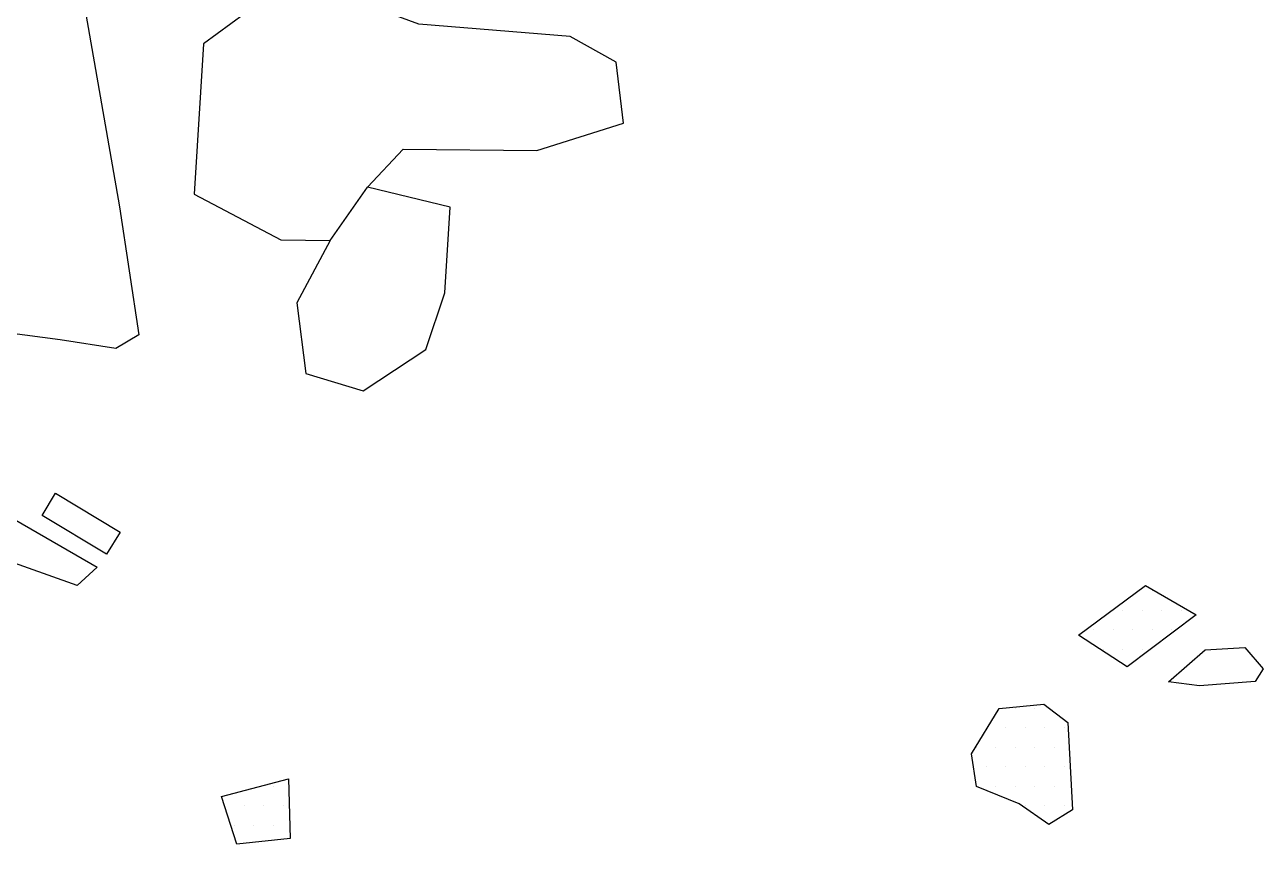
# Model space of a CAD drawing. Header units: metres. Extents: x -200 to 11, y -2000 to -1749.
# Drawn here: x -125.3 to -46, y -1882.5 to -1830 of the extents above; entities that cross this region are included whole.
import ezdxf

# ---------------------------------------------------------------- set-up
doc = ezdxf.new("R2010")
doc.units = ezdxf.units.M
doc.header["$LTSCALE"] = 25
doc.header["$MEASUREMENT"] = 0
doc.layers.get('0').update_dxf_attribs({"linetype": 'CONTINUOUS'})
doc.layers.add('STEINE', color=4, linetype='CONTINUOUS')
doc.layers.add('STEINESCHRAFF', color=4, linetype='CONTINUOUS')

# ---------------------------------------------------------------- blocks, each defined once
blk = doc.blocks.new('*X12')
at = {"color": 0}
for p, q in [((-53.125, -1866.25), (-53.125, -1866.25)), ((-55, -1867.5), (-55, -1867.5)), ((-53.75, -1867.5), (-53.75, -1867.5)), ((-52.5, -1867.5), (-52.5, -1867.5)), ((-51.25, -1867.5), (-51.25, -1867.5)), ((-56.875, -1868.75), (-56.875, -1868.75)), ((-55.625, -1868.75), (-55.625, -1868.75)), ((-54.375, -1868.75), (-54.375, -1868.75)), ((-53.125, -1868.75), (-53.125, -1868.75)), ((-51.875, -1868.75), (-51.875, -1868.75)), ((-56.25, -1870), (-56.25, -1870)), ((-55, -1870), (-55, -1870)), ((-53.75, -1870), (-53.75, -1870)), ((-61.875, -1873.75), (-61.875, -1873.75)), ((-60.625, -1873.75), (-60.625, -1873.75)), ((-62.5, -1875), (-62.5, -1875)), ((-61.25, -1875), (-61.25, -1875)), ((-60, -1875), (-60, -1875)), ((-58.75, -1875), (-58.75, -1875)), ((-64.375, -1876.25), (-64.375, -1876.25)), ((-63.125, -1876.25), (-63.125, -1876.25)), ((-61.875, -1876.25), (-61.875, -1876.25)), ((-60.625, -1876.25), (-60.625, -1876.25)), ((-59.375, -1876.25), (-59.375, -1876.25)), ((-63.75, -1877.5), (-63.75, -1877.5)), ((-62.5, -1877.5), (-62.5, -1877.5)), ((-61.25, -1877.5), (-61.25, -1877.5)), ((-60, -1877.5), (-60, -1877.5)), ((-58.75, -1877.5), (-58.75, -1877.5)), ((-109.375, -1878.75), (-109.375, -1878.75)), ((-64.375, -1878.75), (-64.375, -1878.75)), ((-63.125, -1878.75), (-63.125, -1878.75)), ((-61.875, -1878.75), (-61.875, -1878.75)), ((-60.625, -1878.75), (-60.625, -1878.75)), ((-59.375, -1878.75), (-59.375, -1878.75)), ((-112.5, -1880), (-112.5, -1880)), ((-111.25, -1880), (-111.25, -1880)), ((-110, -1880), (-110, -1880)), ((-108.75, -1880), (-108.75, -1880)), ((-61.25, -1880), (-61.25, -1880)), ((-60, -1880), (-60, -1880)), ((-58.75, -1880), (-58.75, -1880)), ((-111.875, -1881.25), (-111.875, -1881.25)), ((-110.625, -1881.25), (-110.625, -1881.25)), ((-109.375, -1881.25), (-109.375, -1881.25))]:
    blk.add_line(p, q, dxfattribs=at)

msp = doc.modelspace()

# ---------------------------------------------------------------- linework, layer by layer
at = {"layer": 'STEINE'}
msp.add_lwpolyline([(-117.995, -1849.848), (-119.47, -1850.716), (-123.035, -1850.163), (-127.567, -1849.561), (-130.324, -1845.494), (-132.829, -1840.357), (-132.174, -1836.842), (-132.946, -1832.567), (-132.646, -1829.97), (-131.274, -1828.491), (-131.435, -1824.367), (-133.887, -1820.197), (-134.658, -1816.787), (-133.344, -1811.643), (-130.037, -1810.363), (-128.461, -1809.138), (-126.577, -1809.695), (-124.837, -1814.222), (-121.911, -1826.232), (-119.233, -1841.653), (-117.995, -1849.848)], close=True, dxfattribs=at)
for points in [[(-87.431, -1832.375), (-90.387, -1830.752), (-100.062, -1829.957), (-104.953, -1828.133), (-110.349, -1828.653), (-113.857, -1831.206), (-114.449, -1840.829), (-108.893, -1843.771), (-105.737, -1843.816), (-103.351, -1840.4), (-101.064, -1837.952), (-92.511, -1838.037), (-86.965, -1836.295), (-87.431, -1832.375)], [(-105.737, -1843.816), (-107.867, -1847.791), (-107.298, -1852.322), (-103.63, -1853.434), (-99.613, -1850.779), (-98.399, -1847.162), (-98.053, -1841.663), (-103.351, -1840.4)], [(-124.183, -1861.417), (-123.321, -1859.99), (-119.192, -1862.477), (-120.055, -1863.904), (-124.183, -1861.417)], [(-126.927, -1864.121), (-125.863, -1861.726), (-120.664, -1864.72), (-121.934, -1865.893), (-126.927, -1864.121)], [(-54.719, -1871.107), (-57.829, -1869.076), (-53.558, -1865.911), (-50.296, -1867.789), (-54.719, -1871.107)], [(-52.07, -1872.069), (-49.732, -1870.028), (-47.186, -1869.87), (-46.013, -1871.242), (-46.52, -1872.058), (-50.083, -1872.319), (-52.07, -1872.069)], [(-59.739, -1881.197), (-61.626, -1879.877), (-64.377, -1878.763), (-64.687, -1876.676), (-62.911, -1873.77), (-60.06, -1873.51), (-58.53, -1874.678), (-58.214, -1880.278), (-59.739, -1881.197)], [(-111.719, -1882.471), (-112.692, -1879.418), (-108.418, -1878.289), (-108.309, -1882.108), (-111.719, -1882.471)]]:
    msp.add_lwpolyline(points, dxfattribs=at)

# ---------------------------------------------------------------- block references
at = {"layer": 'STEINESCHRAFF'}
msp.add_blockref('*X12', (0, 0), dxfattribs=at)

doc.saveas('drawing.dxf')
